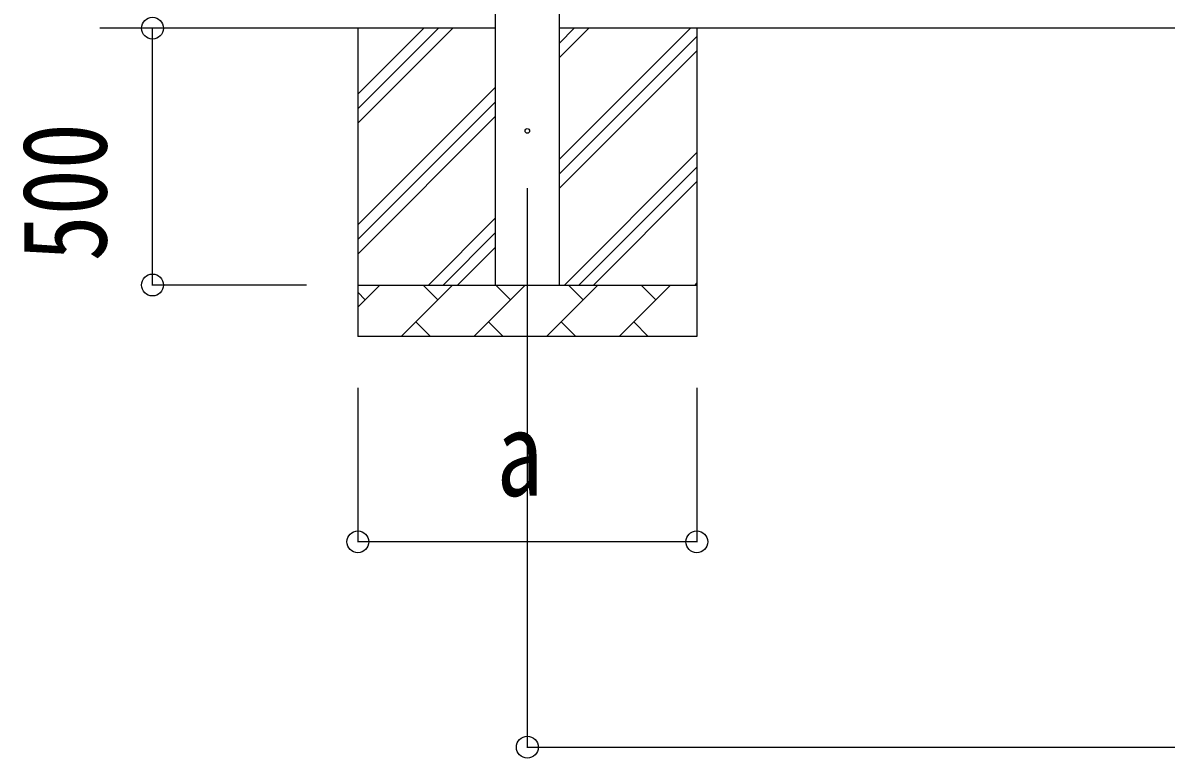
# Model space of a CAD drawing. Units: millimetres, scale not verified. Extents: x -21025 to 21025, y -14850 to 14850.
# Drawn here: x -15794 to -13568, y -7501 to -6070 of the extents above; entities that cross this region are included whole.
import ezdxf
from ezdxf.enums import TextEntityAlignment as Align

# ---------------------------------------------------------------- set-up
doc = ezdxf.new("R2010")
doc.units = ezdxf.units.MM
doc.header["$LTSCALE"] = 60
for name, color, linetype in [('0-4_YKK_12', 2, 'Continuous'), ('0-5_YKK_13', 4, 'Continuous'), ('0-6_YKK_A1', 4, 'Continuous'), ('0-7_YKK_D', 6, 'Continuous')]:
    doc.layers.add(name, color=color, linetype=linetype)
doc.styles.add('ＭＳ ゴシック', font='')
doc.styles.get('ＭＳ ゴシック').set_extended_font_data('MS Gothic')

msp = doc.modelspace()

# ---------------------------------------------------------------- linework, layer by layer
at = {"layer": '0-4_YKK_12'}
msp.add_line((-14811.9, -6391.67), (-14811.9, -6891.67), dxfattribs=at)
at = {"layer": '0-5_YKK_13'}
msp.add_circle((-14811.9, -6280), 4.5, dxfattribs=at)
at = {"layer": '0-6_YKK_A1'}
for p, q in [((-14874.4, -2580), (-14874.4, -6580)), ((-14749.4, -6580), (-14749.4, -2580)), ((-14874.4, -6080), (-15644.4, -6080)), ((-15141.9, -6080), (-15141.9, -6680)), ((-15141.9, -6265.05), (-14956.85, -6080)), ((-15141.9, -6236.77), (-14985.13, -6080)), ((-15141.9, -6208.48), (-15013.42, -6080)), ((-9601.4, -6080), (-14749.4, -6080)), ((-14749.4, -6335.1), (-14494.3, -6080)), ((-14749.4, -6137.11), (-14692.29, -6080)), ((-14749.4, -6108.82), (-14720.58, -6080)), ((-14749.4, -6363.38), (-14481.9, -6095.88)), ((-14481.9, -6080), (-14481.9, -6680)), ((-14749.4, -6391.67), (-14481.9, -6124.17)), ((-15141.9, -6463.04), (-14874.4, -6195.54)), ((-15141.9, -6491.32), (-14874.4, -6223.82)), ((-15141.9, -6519.61), (-14874.4, -6252.11)), ((-14739.74, -6580), (-14481.9, -6322.16)), ((-14711.46, -6580), (-14481.9, -6350.44)), ((-14683.18, -6580), (-14481.9, -6378.73)), ((-15004.3, -6580), (-14874.4, -6450.1)), ((-14976.02, -6580), (-14874.4, -6478.38)), ((-14947.73, -6580), (-14874.4, -6506.67)), ((-15141.9, -6580), (-14481.9, -6580)), ((-15141.9, -6622.89), (-15099.01, -6580)), ((-15057.59, -6680), (-14957.59, -6580)), ((-14986.14, -6608.55), (-15014.69, -6580)), ((-14916.17, -6680), (-14816.17, -6580)), ((-14844.72, -6608.55), (-14873.27, -6580)), ((-14774.74, -6680), (-14674.74, -6580)), ((-14703.3, -6608.55), (-14731.85, -6580)), ((-14633.32, -6680), (-14533.32, -6580)), ((-14561.88, -6608.55), (-14590.43, -6580)), ((-14485.19, -6580), (-14481.9, -6576.72)), ((-15127.56, -6608.55), (-15141.9, -6594.21)), ((-15029.03, -6651.45), (-15000.48, -6680)), ((-14887.61, -6651.45), (-14859.06, -6680)), ((-14746.19, -6651.45), (-14717.64, -6680)), ((-14604.77, -6651.45), (-14576.22, -6680)), ((-14481.9, -6680), (-15141.9, -6680))]:
    msp.add_line(p, q, dxfattribs=at)
at = {"layer": '0-7_YKK_D'}
for p, q in [((-15241.9, -6080), (-15542.9, -6080)), ((-15541.9, -6580), (-15541.9, -6080)), ((-15241.9, -6580), (-15542.9, -6580)), ((-15141.9, -6780), (-15141.9, -7081)), ((-14811.9, -6780), (-14811.9, -7481)), ((-14481.9, -6780), (-14481.9, -7081)), ((-14481.9, -7080), (-15141.9, -7080)), ((-14811.9, -7480), (-9475.4, -7480))]:
    msp.add_line(p, q, dxfattribs=at)
for centre in [(-15541.9, -6080), (-15541.9, -6580), (-15141.9, -7080), (-14481.9, -7080), (-14811.9, -7480)]:
    msp.add_circle(centre, 21.25, dxfattribs=at)

# ---------------------------------------------------------------- texts
at = {"layer": '0-7_YKK_D', "style": 'ＭＳ ゴシック', "width": 0.8}
msp.add_text('500', height=165, rotation=90, dxfattribs=at).set_placement((-15581.9, -6534), align=Align.BOTTOM_LEFT)
msp.add_text('a', height=165, dxfattribs=at).set_placement((-14871.9, -7040), align=Align.BOTTOM_LEFT)

doc.saveas('drawing.dxf')
